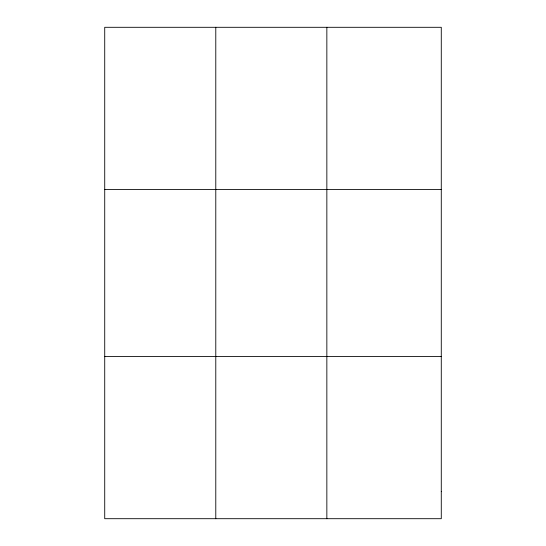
<?xml version="1.0" encoding="UTF-8"?>
<svg xmlns="http://www.w3.org/2000/svg" width="546" height="546" viewBox="0 0 546 546"><rect width="100%" height="100%" fill="white"/><g stroke="black" fill="none" stroke-linecap="round" stroke-linejoin="round"><path stroke-width="0.82" d="M215.786 518.7L215.786 27.3M326.849 518.7L326.849 27.3M104.723 189.462L441.277 189.462M104.723 356.538L441.277 356.538M441.277 491.673L441.277 518.7L104.723 518.7L104.723 27.3L441.277 27.3L441.277 491.673"/></g></svg>
